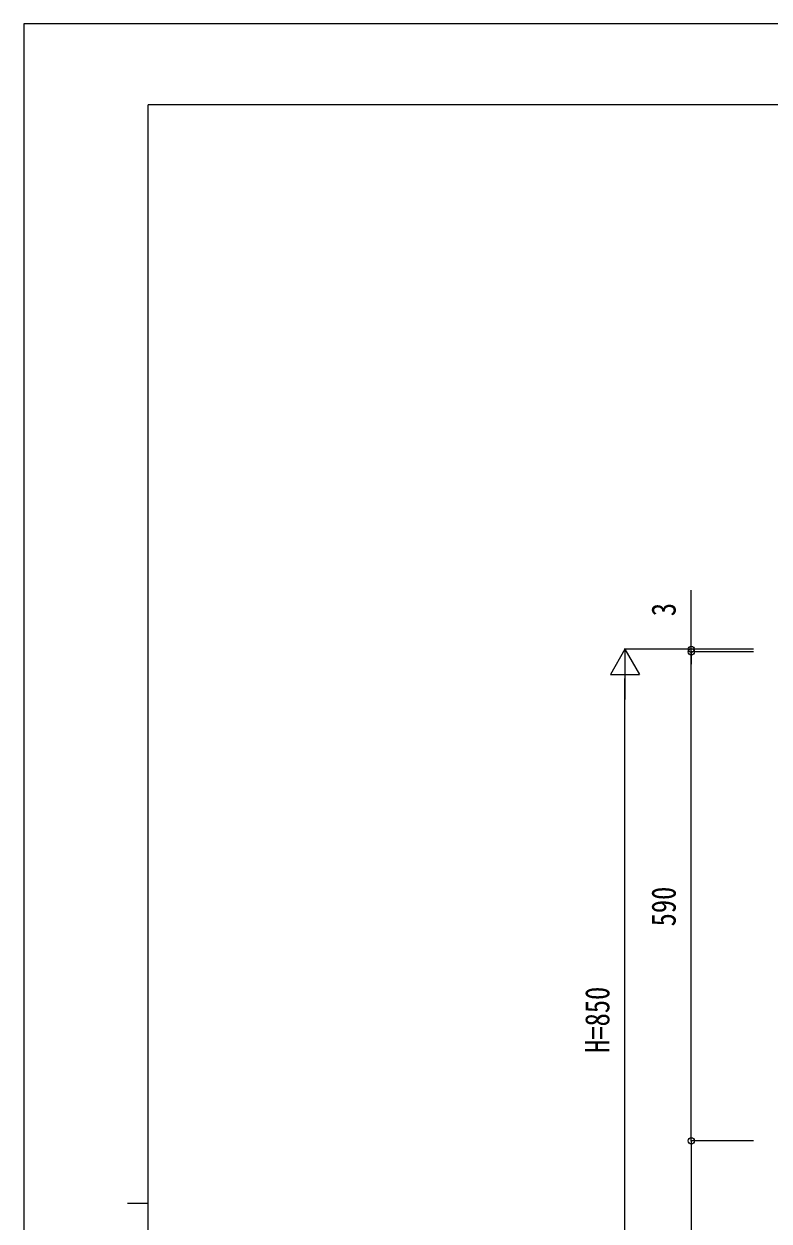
# Model space of a CAD drawing. Units: millimetres, scale not verified. Extents: x -2102 to 2102, y -1485 to 1485.
# Drawn here: x -2102 to -1204, y 41 to 1485 of the extents above; entities that cross this region are included whole.
import ezdxf
from ezdxf.enums import TextEntityAlignment as Align

# ---------------------------------------------------------------- set-up
doc = ezdxf.new("R2010")
doc.units = ezdxf.units.MM
doc.header["$LTSCALE"] = 8
doc.layers.add('0-5_YKK_D', color=6, linetype='Continuous')
doc.layers.add('0-6_YKK_ZWAK', color=7, linetype='Continuous')
doc.styles.add('ＭＳ ゴシック', font='')
doc.styles.get('ＭＳ ゴシック').set_extended_font_data('MS Gothic')

msp = doc.modelspace()

# ---------------------------------------------------------------- linework, layer by layer
at = {"layer": '0-5_YKK_D'}
for p, q in [((-1297.49, 730.5), (-1297.49, 801.833)), ((-1377.49, 730.5), (-1394.99, 700.189)), ((-1222.49, 730.5), (-1378.49, 730.5)), ((-1377.49, 730.5), (-1359.99, 700.189)), ((-1377.49, 730.5), (-1377.49, 669.878)), ((-1222.49, 730.5), (-1298.49, 730.5)), ((-1222.49, 727.5), (-1298.49, 727.5)), ((-1222.49, 727.5), (-1298.49, 727.5)), ((-1297.49, 727.5), (-1297.49, 730.5)), ((-1297.49, 137.5), (-1297.49, 727.5)), ((-1297.49, 727.5), (-1297.49, 712.5)), ((-1394.99, 700.189), (-1359.99, 700.189)), ((-1377.49, -84.5), (-1377.49, 695.5)), ((-1222.49, 137.5), (-1298.49, 137.5)), ((-1222.49, 137.5), (-1298.49, 137.5)), ((-1297.49, 137.5), (-1297.49, -119.5))]:
    msp.add_line(p, q, dxfattribs=at)
for centre in [(-1297.49, 730.5), (-1297.49, 727.5), (-1297.49, 727.5), (-1297.49, 137.5), (-1297.49, 137.5)]:
    msp.add_circle(centre, 3.75, dxfattribs=at)
at = {"layer": '0-6_YKK_ZWAK'}
for p, q in [((1947.51, 1387.5), (-1952.49, 1387.5)), ((-1952.49, -1262.5), (-1952.49, 1387.5)), ((-1977.49, 62.5), (-1952.49, 62.5))]:
    msp.add_line(p, q, dxfattribs=at)
msp.add_lwpolyline([(-2102.5, -1485), (2102.5, -1485), (2102.5, 1485), (-2102.5, 1485)], close=True, dxfattribs=at)

# ---------------------------------------------------------------- texts
at = {"layer": '0-5_YKK_D', "style": 'ＭＳ ゴシック', "width": 0.8}
for s, p in [('3', (-1307.49, 770.5)), ('590', (-1307.49, 396.233)), ('H=850', (-1387.49, 243.633))]:
    msp.add_text(s, height=29.33, rotation=90, dxfattribs=at).set_placement(p, align=Align.BOTTOM_LEFT)

doc.saveas('drawing.dxf')
